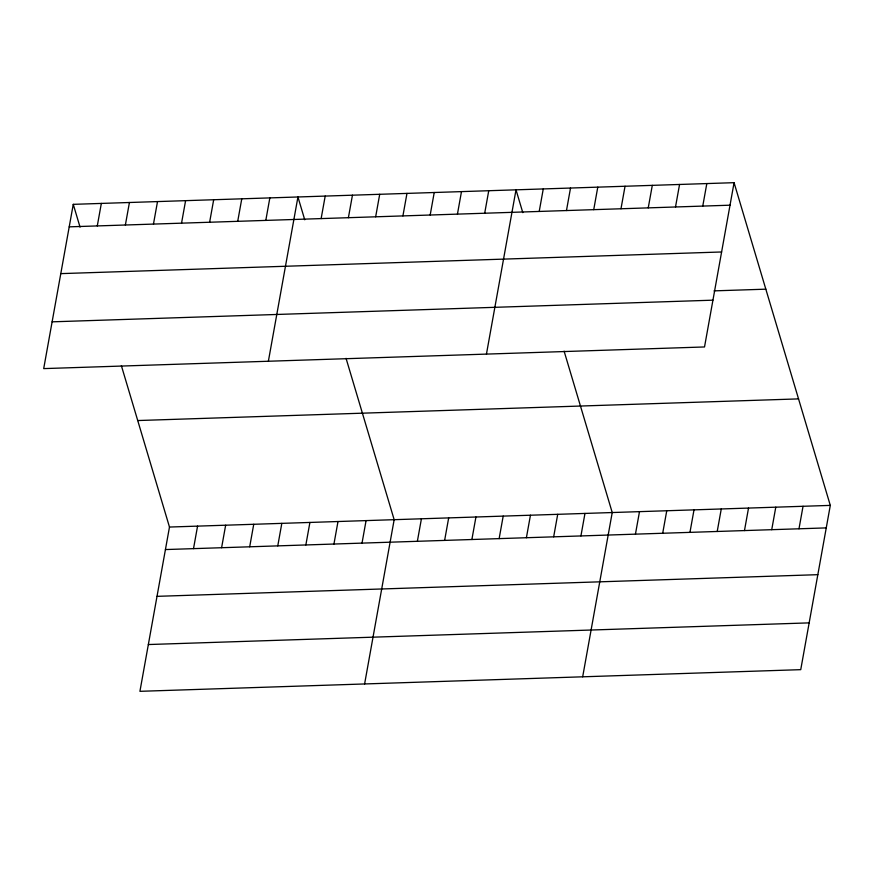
<?xml version="1.0" encoding="UTF-8"?>
<svg xmlns="http://www.w3.org/2000/svg" width="874" height="874" viewBox="0 0 874 874"><rect width="100%" height="100%" fill="white"/><g stroke="black" fill="none" stroke-linecap="round" stroke-linejoin="round"><path stroke-width="1.31" d="M73.263 204.341L43.7 368.609L704.52 346.956L734.073 182.677L73.263 204.341L80.058 227.153M97.287 225.929L101.34 203.413M125.375 225.011L129.428 202.495M153.463 224.083L157.517 201.577M181.541 223.165L185.594 200.659M209.629 222.247L213.682 199.731M121.377 365.693L169.48 527.044L139.927 691.323L800.737 669.659L830.3 505.391L734.073 182.677M237.717 221.33L241.77 198.813M193.515 548.632L197.568 526.126M265.805 220.401L269.848 197.895M221.603 547.714L225.656 525.208M268.373 361.246L297.936 196.978L304.742 219.789M249.691 546.796L253.744 524.28M321.14 218.587L325.194 196.082M277.768 545.879L281.821 523.362M348.398 217.702L352.451 195.186M305.856 544.95L309.909 522.444M375.656 216.807L379.709 194.29M333.944 544.032L337.998 521.527M402.914 215.911L406.967 193.394M362.022 543.115L366.075 520.598M430.183 215.015L434.225 192.509M364.6 683.96L394.163 519.68L346.049 358.329M457.441 214.13L461.483 191.614M417.368 541.301L421.421 518.785M484.699 213.234L488.741 190.718M444.626 540.405L448.679 517.9M486.447 354.101L516.01 189.822L522.805 212.644M471.884 539.509L475.937 517.004M539.214 211.442L543.267 188.937M499.141 538.624L503.195 516.108M566.472 210.547L570.525 188.041M526.399 537.729L530.452 515.212M593.73 209.662L597.783 187.145M553.668 536.833L557.71 514.316M620.988 208.766L625.041 186.249M580.926 535.937L584.968 513.431M648.246 207.87L652.299 185.354M582.674 676.815L612.226 512.535L564.112 351.184M675.504 206.974L679.557 184.469M635.442 534.156L639.495 511.64M702.762 206.089L706.815 183.573M662.7 533.26L666.753 510.744M689.957 532.364L694.011 509.859M717.215 531.468L721.269 508.963M744.473 530.584L748.526 508.067M771.731 529.688L775.784 507.171M798.989 528.792L803.042 506.275M69.21 226.847L730.019 205.193M60.787 273.628L721.607 251.974M714.036 290.867L765.832 289.174M52.112 321.829L712.933 300.175M137.731 420.547L798.541 398.894M169.48 527.044L830.3 505.391M165.437 549.56L826.247 527.896M157.014 596.341L817.835 574.677M148.34 644.542L809.16 622.878"/></g></svg>
